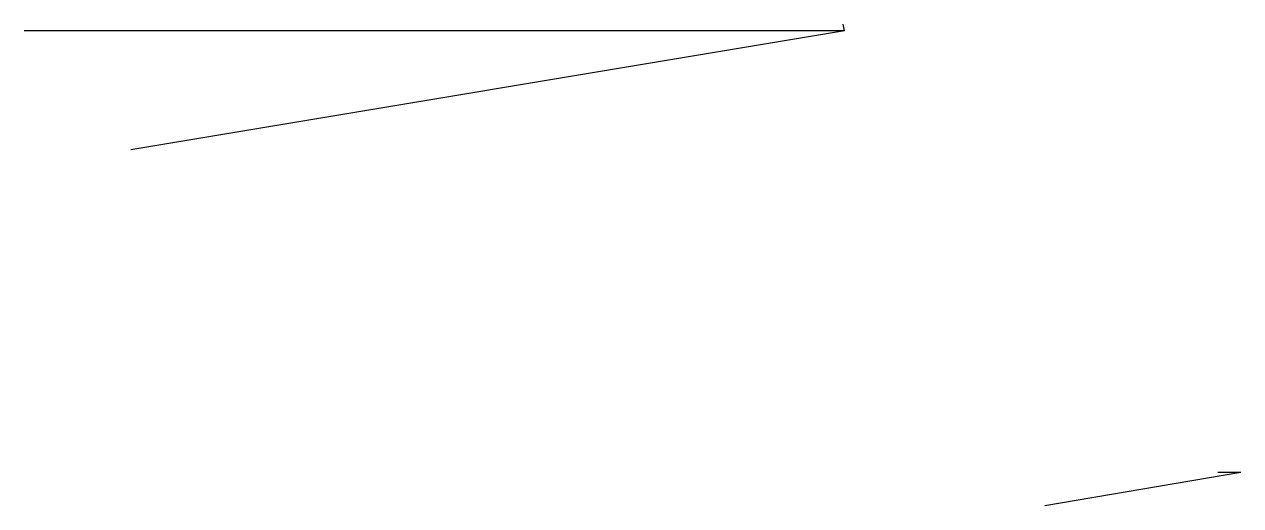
# Model space of a CAD drawing. Header units: inches. Extents: x -6210 to 141093, y -2740 to 21225.
# Drawn here: x 70926 to 74597, y 9705 to 11157 of the extents above; entities that cross this region are included whole.
import ezdxf

# ---------------------------------------------------------------- set-up
doc = ezdxf.new("R2010")
doc.units = ezdxf.units.IN
doc.header["$LTSCALE"] = 100
doc.header["$MEASUREMENT"] = 0
doc.layers.add('arches', color=83, linetype='Continuous')
doc.layers.add('walls', color=1, linetype='Continuous')

msp = doc.modelspace()

# ---------------------------------------------------------------- linework, layer by layer
msp.add_line((74596.9124, 9804.86285), (74005.60864, 9704.51978))
at = {"layer": 'arches'}
msp.add_line((73400.87358, 11137.62599), (73397.56283, 11157.13568), dxfattribs=at)
at = {"layer": 'walls'}
for p, q in [((73400.87358, 11137.62599), (70925.92596, 11137.62599)), ((73400.87358, 11137.62599), (71246.92475, 10778.22828)), ((74596.9124, 9804.86285), (74528.01012, 9804.86285))]:
    msp.add_line(p, q, dxfattribs=at)

doc.saveas('drawing.dxf')
